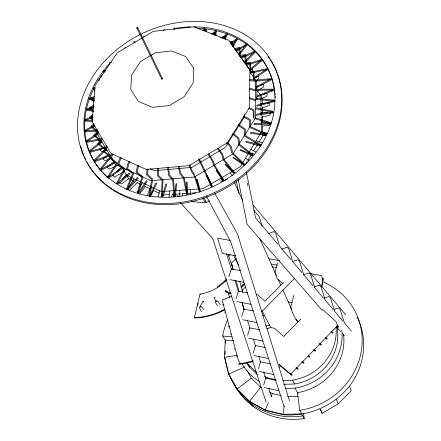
<?xml version="1.0" encoding="UTF-8"?>
<svg xmlns="http://www.w3.org/2000/svg" width="441" height="441" viewBox="0 0 441 441"><rect width="100%" height="100%" fill="white"/><g stroke="black" fill="none" stroke-linecap="round" stroke-linejoin="round"><path stroke-width="0.66" d="M255.438 89.203L255.444 80.709M256.232 89.837L256.254 80.968M256.921 90.609L256.866 99.065L256.866 98.442L274.997 100.234M252.357 70.951L252.368 69.187L251.949 68.768M255.648 90.609L255.422 118.078L233.041 153.799L194.498 176.962L151.054 180.694L115.316 164.339L111.138 157.294M244.661 116.573L244.689 114.528M225.004 354.459L225.125 351.146M225.423 343.203L225.516 340.551L222.666 336.048A71.04 66.569 -25.4 0 1 227.6 319.912M161.318 196.499L162.123 180.402L157.481 175.887L157.354 168.401M162.194 196.642L163.054 180.044M97.014 131.181L97.174 129.125M147.085 168.798L146.577 174.851L151.721 179.399M148.011 169.333L147.586 174.399L152.718 179.134M182.227 195.716L182.497 193.081M169.008 197.188L169.642 191.157M174.449 195.661L176.02 183.748L176.731 183.682L175.253 196.774M262.682 126.06L269.214 125.382L269.374 124.219M269.214 125.382L269.302 124.759M284.202 406.178L283.006 414.331L283.254 414.738C308.832 416.745 333.335 406.106 349.443 386.151A70.306 66.029 -25.4 0 0 357.238 317.322M148.964 195.942L151.5 180.722M149.736 196.796L152.603 179.812M137.52 165.27L136.186 172.492L141.804 177.133L137.421 192.568M138.502 165.408L137.256 172.144L142.625 176.598M321.847 286.981L323.352 278.05L322.884 277.968L322.586 279.109M163.655 30.92L163.925 29.597L164.598 29.442M321.489 286.578L322.966 279.908L321.379 275.515L310.558 273.602M158.154 196.774L159.548 190.826M224.998 309.681A61.553 54.662 -30.6 0 1 194.685 318.016L194.398 317.592L199.982 294.119C210.021 292.477 219.657 287.642 226.442 279.985M197.711 305.282L198.185 303.27M171.725 196.697L172.425 194.051M279.236 367.342L280.801 365.385M293.849 295.404L290.674 307.223L291.766 310.861L295.409 318.915L298.425 321.561M277.593 262.825L274.958 272.323L277.229 278.668L283.094 283.723M128.667 161.285L126.495 168.87L132.548 173.66L126.087 189.58M129.654 161.5L127.609 168.638L133.391 173.236M138.298 192.816L142.845 176.973M229.243 294.02L225.285 291.462L225.522 290.63L230.004 293.353L229.276 293.111L229.028 293.524L229.485 293.182M263.652 385.059L265.647 378.141L276.154 380.39M243.724 309.951L243.95 309.191L241.977 301.98M258.448 368.847L260.51 361.791L270.311 363.847M253.277 352.734L255.405 345.546L265.168 347.552M247.649 335.221L249.854 327.889L259.573 329.84M162.156 196.074L165.822 184.007L166.516 184.029L166.737 184.272L162.999 196.636M241.674 316.599L243.956 309.124L253.404 310.977M235.957 298.8L238.316 291.187L247.726 292.984M228.879 276.744L231.332 268.96L240.676 270.691M214.172 35.175L214.817 33.224M215.781 33.235L216.432 31.283M147.399 195.655L150.69 186.692M120.261 157.454L117.675 164.063L124.119 169.057L116.413 183.45M121.22 157.784L118.805 163.953L124.968 168.743M127.151 189.41L133.623 173.611M161.092 196.653L161.621 195.429M268.398 402.721L265.212 410.053L265.476 410.461L283.254 414.738M271.05 396.619L272.378 393.565L280.972 395.583M174.757 29.497L175.237 28.45M173.732 29.393L174.498 27.722M224.667 38.196L225.792 35.771M225.097 39.486L227.65 34.001M150.563 196.284L156.737 183.379L156.494 183.136L155.822 183.032L149.802 195.578M112.025 153.876L109.864 158.17L117.119 163.826M111.005 158.187L113.034 154.141M137.344 192.557L138.27 190.721M139.202 188.891L142.294 182.789M117.493 183.401L125.2 169.118M202.882 301.65L203.654 302.03L203.56 301.236L202.882 301.65L199.795 306.864L200.479 306.445L200.578 307.245M203.979 30.572L204.674 29.409M202.805 30.809L204.58 27.866M232.655 45.506L236.172 39.718M232.958 46.845L237.55 39.293M242.065 163.804L240.273 166.742L233.179 170.932M242.782 162.63L261.397 132.079L260.813 95.482L262.015 98.867M245.389 164.526L247.169 161.599M247.881 160.43L251.078 155.171M251.789 153.997L252.506 152.829M253.569 151.076L257.483 144.642M258.906 142.305L262.814 135.872L262.792 134.499M151.031 194.646L153.771 190.176M106.722 145.662L103.205 151.318L110.658 157.321M104.324 151.456L107.306 146.666M244.297 117.152L225.235 147.41L191.945 167.398L154.411 170.689L150.072 168.721M134.042 179.04L127.642 188.754L128.166 189.084M139.235 193.208L147.184 181.279L146.919 181.03L146.285 180.843L138.193 192.96M107.257 177.299L115.9 164.532M108.332 177.359L116.975 164.691M102.036 137.994L97.781 143.628L105.382 150.012L105.068 149.499L93.74 160.541M102.477 139.113L98.867 143.893L98.558 143.375L105.03 148.6M238.305 54.717L245.791 44.976M240.136 53.923L247.66 44.144M261.866 387.854L260.697 387.215L249.545 401.409L252.721 406.139M213.494 34.63L214.359 33.56M215.219 32.491L216.084 31.421M140.018 193.301L145.547 186.466M212.876 33.951L215.401 30.864M122.212 179.47L126.567 174.234M100.223 168.859L110.272 156.858M100.813 169.592L110.443 158.181M109.236 62.644L109.677 62.126L111.678 62.313M217.81 287.267L217.479 286.7L224.866 280.884L226.536 278.916M127.896 189.828L138.248 178.01L137.377 177.491L127.405 188.853M97.77 130.751L93.679 135.255L101.353 142.035M98.139 131.865L94.716 135.635L94.49 135.084L101.617 141.048M244.055 62.396L253.999 51.988M245.025 62.793L255.019 52.347M337.139 325.921L337.481 325.568L338.942 326.941L338.594 327.294L336.632 325.877M290.569 374.211L290.851 373.725L292.306 375.131L291.953 375.489L288.171 372.43L279.611 365.159L279.092 364.2L290.569 374.211L337.552 325.656L336.059 321.583L322.619 309.422M300.955 318.882L283.772 336.466L274.638 328.325L270.713 327.558L266.822 328.793M261.579 311.853L294.709 278.216M283.464 282.51L264.958 301.242L257.638 294.797L255.841 294.461M231.04 263.481L235.753 258.729M241.062 286.777L244.441 283.365M240.99 287.841L244.38 284.417M241.806 290.619L245.565 286.843M319.995 409.044L322.123 413.349L338.192 403.846L351.229 390.704L349.443 386.151M228.73 256.188L230.18 254.733M94.198 161.378L106.083 149.896M113.695 174.542L112.725 175.485L114.825 176.995L124.29 171.378M116.606 171.725L121.457 167.034M129.709 189.988L137.322 182.651M223.107 38.422L226.944 34.773M223.4 36.884L227.347 33.174M93.784 123.739L90.951 126.346L91.083 126.931L98.63 133.535M91.921 126.837L94.391 124.571M118.392 184.073L130.089 173.649L129.257 173.054L117.526 183.484M249.474 69.805L260.466 60.516M250.935 69.86L262.511 60.092M89.65 150.601L97.996 143.97M99.561 142.73L101.127 141.484M90.019 151.472L102.086 141.985M256.392 80.549L258.498 78.889L258.591 76.613L258.244 76.139L255.163 77.555M110.801 164.636L107.124 167.497L109.208 169.157L118.265 165.055M111.849 163.82L113.949 162.183M203.566 30.776L205.567 29.238M205.032 30.914L205.975 30.192M260.697 387.215L251.342 378.119L237.071 389.089L249.827 401.828L265.476 410.461M92.825 114.621L89.617 117.058L89.661 117.664L92.186 119.996M124.803 47.975L125.354 47.551M90.504 117.659L93.023 115.746M129.235 178.269L121.694 183.985L119.599 182.613M231.15 43.835L237.065 39.431M230.511 43.146L236.608 38.659M108.227 177.282L122.063 167.619M108.436 178.373L122.841 168.291M253.647 77.908L266.061 69.496M253.961 78.884L267.582 69.678M85.587 141.203L97.367 133.673M86.364 141.781L98.249 134.268M257.197 90.973L258.332 90.267M260.03 89.203L263.426 87.075L263.316 84.369L260.818 85.201M106.386 156.638L102.874 158.815L103.095 159.355L104.919 160.607L108.089 159.57M93.944 104.925L89.683 107.554L89.644 108.166L93.415 111.865M93.867 106.16L90.482 108.249L90.526 107.637L93.409 110.471M213.174 34.475L215.434 33.13L214.839 32.91M211.476 34.31L215.153 32.127L215.748 32.353L216.322 35.721M231.994 171.626L203.009 188.731L187.199 189.784M224.783 180.435L227.137 179.046M236.343 51.117L246.282 45.335M235.599 50.434L247.175 43.786M101.358 170.331L114.864 162.994M100.719 169.531L114.158 162.244M255.901 86.866L269.594 79.601M256.122 87.875L271.689 79.634M84.755 130.277L94.821 125.244M84.815 131.258L95.002 126.231M94.644 96.287L91.133 97.985L91.006 98.597L94.264 102.014M91.827 98.767L94.032 97.704M261.662 98.564L267.031 95.973L267.053 93.327L263.779 94.038M102.455 148.424L100.03 149.582L100.168 150.155L102.02 151.511L103.326 151.235M143.413 36.73L144.047 36.432M221.95 38.251L224.237 37.209M220.439 37.827L224.083 36.168L224.634 36.465L224.993 39.128M221.768 311.026L222.65 310.624M241.387 58.206L254.424 52.407M240.753 57.424L254.314 51.47M244.931 366.945L228.587 374.034L237.071 389.089L249.545 401.409L265.212 410.053L283.006 414.331L301.655 413.862M94.021 161.092L110.267 154.449M94.589 161.946L110.278 155.519M256.772 96.072L272.742 89.738M256.249 97.351L273.536 90.51M231.514 296.363L222.176 300.001L238.322 360.17L240.676 363.886L253.145 360.705M84.407 119.698L92.742 116.617M84.214 120.724L92.952 117.549M268.365 233.581L274.054 231.558L275.823 233.686L279.6 246.238L291.148 259.898M93.927 88.514L95.206 88.062M281.76 249.104L287.273 247.158L288.932 249.154L292.802 261.855L301.87 272.577M262.114 107.935L269.231 105.427L269.368 102.863L267.345 103.078M292.747 261.557L297.923 259.743L299.814 262.009L303.75 274.798L313.066 285.812M303.369 274.837L309.036 272.858L310.817 275.002L314.835 287.907L323.573 298.232M313.948 287.091L319.466 285.173L321.153 287.207L325.249 300.216L333.22 309.643M324.262 298.144L329.047 296.49L330.651 298.419L334.807 311.522L342.905 321.098M334.217 309.384L338.671 307.851L340.187 309.681L344.415 322.884L351.422 331.169M229.783 42.127L232.209 41.305L232.705 41.669L233.239 46.9M230.301 43.025L232.225 42.369L231.734 42.005L232.082 45.346M256.447 86.662L258.321 86.034M109.357 159.157L112.527 158.121M246.486 65.378L261.342 60.555M223.934 304.185L222.76 304.566L222.975 305.166M262.042 59.375L245.951 64.518L246.299 64.998L245.83 55.059L245.477 54.574L239 55.478M229.805 326.048L228.62 326.428L228.84 327.035M262.825 315.585L264.087 315.183M265.912 326.191L269.666 325M225.285 291.462L226.073 291.22L225.522 290.63M90.548 152.272L105.669 147.895M90.063 151.373L105.112 147.035M273.04 100.824L256.833 105.201L256.855 106.231L275.046 101.336M86.144 108.828L89.418 108.028M91.381 107.549L93.999 106.909M86.425 109.682L93.453 108.012M234.717 48.571L239.386 47.474L239.81 47.898L240.51 57.435M234.871 49.585L239.27 48.543L238.84 48.119L239.419 55.946M262.097 117.08L269.969 115.288L270.212 112.819M253.167 361.637L244.854 363.472L238.779 364.327L238.658 363.875L240.549 363.428M98.464 80.207L99.771 79.92M259.848 94.898L261.811 94.468M250.383 73.189L266.899 69.639M104.633 150.96L107.246 150.409M250.615 72.131L252.599 71.712M253.917 71.436L267.119 68.664M86.342 141.445L100.482 138.954M86.739 142.377L99.594 140.106M237.197 355.248L224.579 357.315L228.587 374.034L237.363 389.519M256.177 114.291L272.94 111.849M256.111 115.31L273.514 112.797M239.81 56.404L245.224 55.643L244.871 55.158L245.235 62.633M88.729 98.178L92.02 97.792M88.873 99.049L94.291 98.453M255.686 81.227L270.978 79.54M260.598 103.806L265.322 103.299M255.372 80.273L272.031 78.504M103.282 70.444L105.807 70.257M103.618 71.414L105.405 71.288M85.532 130.867L97.114 130.078M85.168 131.87L96.116 131.12M185.826 189.873L161.081 191.521L127.802 175.805M169.25 194.575L163.098 194.977L161.869 194.398M171.984 194.393L174.035 194.261M175.402 194.172L180.187 193.858M182.238 193.72L190.44 193.18M191.807 193.092L195.909 192.822M244.193 62.809L250.367 62.512L250.885 72.66M245.466 63.774L249.986 63.554L249.716 63.024L249.909 70.257M282.896 380.478L292.532 380.175A49.783 46.426 -25.5 0 0 336.059 327.448M283.64 384.326L294.549 383.99A49.32 46.09 -25.5 0 0 336.858 326.379M285.002 388.433L295.073 388.13A53.582 50.076 -25.5 0 0 341.819 330.298M287.571 396.613L298.094 396.316M269.826 123.144L254.17 123.436L253.988 124.064L254.016 124.439L270.934 124.136M257.053 90.218L273.481 90.08M256.138 89.236L273.982 89.159M260.642 112.797L267.478 112.813M93.486 87.671L94.854 87.693M262.93 135.437L265.614 135.492M93.409 88.553L94.754 88.58M85.62 120.172L92.401 120.448M85.168 121.126L92.665 121.418M250.086 72.021L253.448 72.159M250.053 70.99L253.955 71.155L254.214 80.323M222.666 336.048L231.905 336.858M233.388 340.805L225.219 340.083L224.579 357.315L228.885 374.475M256.309 99.385L274.341 101.094M195.49 27.535L196.146 27.607M261.364 122.085L268.178 122.863M137.575 27.375L136.721 27.667L136.826 28.075L161.77 79.182L162.222 79.242L162.47 78.526L137.575 27.375L137.311 28.13L136.826 28.075M265.063 134.13L250.83 132.471L250.554 133.083L250.593 133.436L266.022 135.249M162.018 78.465L162.47 78.526M249.479 79.468L256.155 80.361M249.253 80.477L255.537 81.315M86.579 109.329L92.566 110.233M86.723 110.311L93.404 111.319M235.648 255.681L222.413 253.465L217.54 238.228L230.136 240.4M268.966 258.779L279.682 260.653M271.32 264.071L277.367 265.14M272.009 266.766L276.744 267.604M287.979 301.914L292.03 302.669M229.816 279.66L243.812 282.306M236.839 301.545L250.94 304.284M242.677 319.725L256.822 322.542M255.537 108.751L273.519 112.383M248.603 338.175L262.825 341.075M256.188 107.88L272.929 111.325M254.176 355.534L268.47 358.511M259.302 371.509L273.657 374.558M264.468 387.589L278.883 390.709M249.485 88.283L256.916 89.981M249.204 89.269L256.199 90.868M264.628 376.449L266.954 377.7L276.165 379.828M261.342 131.892L267.345 133.287M260.73 145.1L246.205 141.225L245.846 141.809L245.891 142.145L260.201 145.982M89.137 99.44L93.007 100.476M89.727 98.63L94.225 99.837M251.728 153.275L254.259 154.058M254.678 118.579L271.006 123.75M255.367 117.78L271.243 122.863M249.413 97.615L256.204 99.848M249.689 98.773L255.394 100.647M231.012 293.342L229.695 292.885L228.521 293.783L228.67 295.134L229.932 297.361M256.601 140.883L262.367 142.972M249.165 107.659L254.01 109.781L254.099 117.378M248.768 108.58L253.123 110.487L253.371 118.166M249.827 127.455L266.193 134.703M252.28 154.813L240.373 149.527L239.932 150.078L252.274 155.866M266.529 133.86L250.62 126.76L250.361 119.605L243.923 116M133.662 181.053L128.755 178.732L121.617 167.122M136.727 182.502L141.633 184.823M144.703 186.273L150.221 188.886M153.286 190.336L159.416 193.241M251.265 149.587L256.094 152.04M269.457 391.977L272.378 393.565M243.404 116.843L249.413 120.2L249.672 127.047M244.964 136.451L261.033 145.872M261.425 145.067L245.802 135.856L245.306 129.13L238.642 124.478M226.641 291.589L229.474 293.414M243.884 164.173L233.427 157.233L232.92 157.735L244.226 165.513M245.891 158.446L248.674 160.337M238.046 125.233L244.314 129.61L244.805 136.049M330.86 331.836L332.817 333.269L333.159 332.911L331.704 331.538L331.412 332.029M325.072 337.806L327.024 339.256L327.365 338.897L325.91 337.525L325.618 338.01M319.273 343.798L321.213 345.259L321.555 344.901L320.105 343.522L319.813 344.008M238.857 144.979L252.66 155.403M253.112 154.642L239.728 144.494L238.923 138.182L233.239 133.281M313.463 349.801L315.392 351.273L315.734 350.915L314.279 349.531L313.992 350.016M111.077 158.198L117.493 163.214M308.11 356.19L309.554 357.304L309.896 356.951L308.446 355.562L308.16 356.047M104.451 151.401L110.691 156.301M301.793 361.852L303.7 363.351L304.047 362.993L302.598 361.603L302.311 362.083M100.063 141.66L98.668 140.558L98.619 139.968M295.933 367.899L297.835 369.415L298.182 369.056L296.732 367.656L296.446 368.141M232.567 133.926L237.914 138.535L238.691 144.582M91.783 126.258L98.486 132.135M90.46 117.052L92.875 119.291M232.572 153.799L244.54 165.32M234.21 172.563L225.5 164.19L224.927 164.636L233.873 173.451M232.975 152.972L245.053 164.631M256.91 373.406L255.907 371.752L247.059 363.208L249.474 367.127L257.274 374.668M162.845 179.669L158.413 175.336L158.291 168.297M91.96 98.156L94.335 100.647M227.567 142.592L231.332 146.583L232.495 152.509M226.338 142.586L230.318 146.809L231.619 152.873M173.39 179.305L169.454 174.945L168.534 167.277M135.189 42.397L134.395 41.515L133.794 41.873L134.433 43.075M172.701 194.112L174.079 195.644M180.518 202.788L212.683 238.504L266.138 402.352M93.713 89.115L95.08 90.653M322.184 310.348L247.103 224.315L238.107 179.04M336.202 326.412L340.728 331.593M342.536 333.666L344.344 335.739M230.208 173.021L232.368 175.546M253.862 210.307L259.209 216.597L262.064 226.057M277.83 244.149L255.499 217.744L246.365 172.078M253.128 205.12L345.733 314.83M97.704 79.865L98.541 80.879M223.367 159.989L234.215 173.346M234.799 172.762L224.237 159.741L222.655 154.168L218.08 148.154M184.095 177.662L180.667 173.219L179.09 166.29M102.913 71.001L104.12 72.578M217.358 148.606L221.663 154.267L223.19 159.603M202.408 198.34L205.682 202.744M256.056 88.895L260.416 94.936M231.718 44.745L233.295 46.972M234.877 49.199L237.247 52.534M239.22 55.318L240.803 57.545M242.385 59.772L244.755 63.113M246.728 65.896L248.702 68.675M250.218 72.539L255.73 80.312M219.778 174.553L216.735 170.259L216.107 170.639L223.185 180.76M220.539 175.628L223.587 179.928M220.687 180.623L221.448 181.725M201.548 311.715L199.045 307.184M220.924 178.655L222.711 181.438M194.216 175.711L191.162 170.932L189.156 165.072M215.048 297.89L214.607 297.206L214.205 297.956L215.98 301.319M201.432 306.297L203.516 309.56M236.845 356.89L236.619 356.284M214.26 166.191L223.367 180.76M199.982 294.119L200.258 294.56M224.337 180.838L215.103 166.059L213.069 160.8L208.791 153.733M234.821 349.349L234.601 348.743M230.819 334.421L230.599 333.815M208.091 154.118L212.115 160.767L214.078 165.805M217.567 306.076L215.577 302.785L215.798 301.407L217.143 300.795L218.267 301.561L220.235 304.863M224.916 312.404L224.701 311.804M96.855 133.232L110.437 156.12M266.954 377.7L267.599 378.791M219.398 285.536L219.728 286.104M246.8 362.485L249.474 367.127M246.96 370.473L247.633 371.647M248.305 372.827L251.342 378.119M224.866 280.884L225.191 281.457M214.447 192.491L237.501 233.984L289.483 400.847M343.578 334.73A52.981 49.635 -25.4 0 1 297.466 392.622L299.715 410.345L304.218 418.503A69.518 65.444 -25.3 0 1 238.763 391.724M295.073 388.13L298.022 393.67M206.504 196.245L230.93 242.28L284.142 406.74M232.661 265.984L231.597 263.966L233.206 269.864M242.418 285.046L243.019 286.187M292.532 380.175L294.549 383.99M203.814 197.673L206.333 202.568M233.427 255.157L238.779 265.554M262.092 310.8L270.912 327.928M194.878 175.143L191.763 170.171L189.873 164.658M204.955 170.656L199.238 158.821M207.292 175.325L212.358 186.532M198.56 159.173L211.647 186.846M205.142 171.036L212.369 186.62M234.099 181.698L242.881 201.168M259.584 238.223L276.286 275.278M278.271 279.677L280.818 285.327M282.802 289.726L291.865 309.819M296.109 319.24L297.526 322.382M206.625 175.634L211.426 186.3M336.251 399.436L338.192 403.846M320.535 409.639L322.123 413.349M228.201 254.468L233.013 268.79M194.42 176.35L199.541 192.304M195.297 176.45L200.12 191.51M226.558 253.779L231.503 269.523M234.805 280.018L238.311 291.17M241.817 302.328L244.082 309.543M247.588 320.695L250.064 328.567M253.36 339.063L255.631 346.279M258.724 356.119L260.576 362.022M263.668 371.862L265.73 378.422M268.823 388.262L271.507 396.795M239.684 281.149L242.809 292.344M236.249 281.005L239.116 291.495M161.665 78.796L161.77 79.182M200.291 191.344L197.347 179.3L196.658 179.531L199.536 191.763M178.263 166.555L179.945 173.919L183.533 178.555L186.664 195.027M236.117 180.573L238.923 193.356M206.201 29.387L206.73 31.95M205.341 30.043L205.611 31.344M184.294 178.037L187.364 194.272M247.373 183.059L247.87 185.705M214.949 33.555L215.28 35.489M190.187 190.093L190.815 194.034M303.529 413.151L304.218 418.503M167.641 167.426L168.616 175.579L172.74 180.121L173.864 196.868M173.594 179.68L174.73 196.868M187.816 194.04L187.1 182.1L186.389 182.249L186.907 193.742M179.763 190.247L179.911 196.267M262.224 100.118L262.285 103.558M262.34 106.992L262.439 113.183M262.489 115.933L262.588 122.124M262.643 125.558L262.759 132.438M253.272 72.269L253.349 79.771M322.492 281.705A71.04 66.569 -25.4 0 1 361.173 351.819A71.04 66.569 -25.4 0 1 299.715 410.345M302.769 415.88A70.009 65.808 -25.4 0 1 230.836 378.097M259.517 381.57A53.582 50.076 -25.5 0 1 242.092 363.693M277.516 74.204A105.123 87.241 -26.1 0 1 215.991 193.307A105.123 87.241 -26.1 0 1 86.954 162.172M85.697 159.703A105.123 87.241 -26.1 0 1 84.259 156.549M83.724 155.265A105.123 87.241 -26.1 0 1 80.692 146.059M267.968 56.47A105.123 87.241 -26.1 0 1 269.875 59.204M270.609 60.329A105.123 87.241 -26.1 0 1 277.036 72.941M272.152 79.545A98.371 81.629 -26.1 0 1 272.544 80.824M272.907 82.12A98.371 81.629 -26.1 0 1 273.414 84.093M273.718 85.416A98.371 81.629 -26.1 0 1 274.374 88.784M274.589 90.14A98.371 81.629 -26.1 0 1 274.864 92.197M275.013 93.569A98.371 81.629 -26.1 0 1 275.14 94.947M275.239 96.331A98.371 81.629 -26.1 0 1 275.311 97.715M107.367 177.348A98.371 81.629 -26.1 0 1 102.979 173.004M102.058 171.99A98.371 81.629 -26.1 0 1 94.44 161.654M93.757 160.491A98.371 81.629 -26.1 0 1 86.32 141.28M86.182 140.635A98.371 81.629 -26.1 0 1 84.826 120.481M84.876 119.809A98.371 81.629 -26.1 0 1 89.446 98.745M89.677 98.106A98.371 81.629 -26.1 0 1 93.668 88.828M99.115 79.275A98.371 81.629 -26.1 0 1 99.87 78.123M100.256 77.555A98.371 81.629 -26.1 0 1 102.582 74.259M198.02 28.252A98.371 81.629 -26.1 0 1 271.948 78.906M194.057 26.829A98.552 81.723 -26.1 0 1 269.021 129.522A98.552 81.723 -26.1 0 1 129.147 190.347A98.552 81.723 -26.1 0 1 109.77 63.476M175.016 28.417A98.552 81.723 -26.1 0 1 190.617 26.862M224.745 309.251A61.608 54.695 -30.6 0 1 194.398 317.592M209.398 200.705A19.018 5.468 15.3 0 1 191.521 201.046M179.052 196.532A19.018 5.468 15.3 0 1 176.946 195.335M249.887 70.345L249.485 107.538L227.286 142.763L189.156 165.651L146.225 169.432L110.939 153.418L92.163 121.892L95.063 85.455L117.427 52.633L153.248 31.361L193.753 26.774L228.956 40.352L249.518 69.32L249.887 70.345M193.632 68.179L193.164 82.858L184.255 96.607L169.294 105.603L152.426 107.334L138.32 101.375L130.756 89.479L131.627 74.92L140.552 61.553L155.138 52.826L171.61 50.974L185.694 56.542L193.632 68.179M216.244 301.126L216.691 301.12L216.244 301.126M154.157 203.075A105.316 87.346 -26.1 0 0 277.979 75.422A105.316 87.346 -26.1 0 0 106.739 58.945A105.316 87.346 -26.1 0 0 154.157 203.075"/></g></svg>
